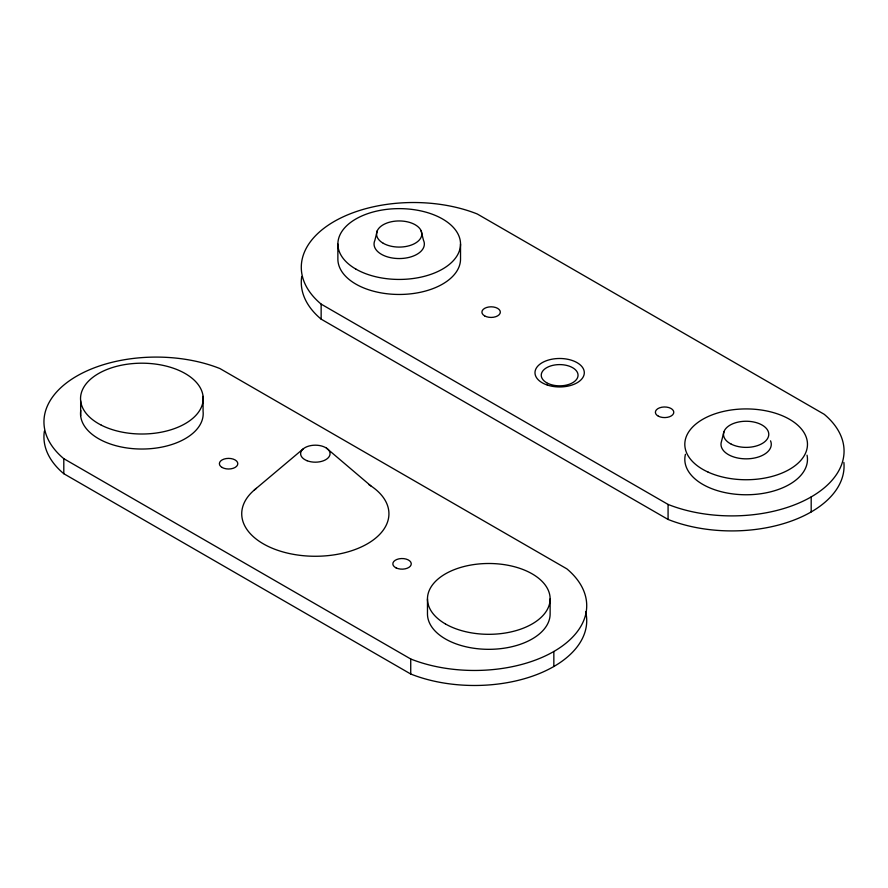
<?xml version="1.0" encoding="UTF-8"?>
<svg xmlns="http://www.w3.org/2000/svg" width="888" height="888" viewBox="0 0 888 888"><rect width="100%" height="100%" fill="white"/><g stroke="black" fill="none" stroke-linecap="round" stroke-linejoin="round"><path stroke-width="1.33" d="M377.311 230.714L374.869 240.359A25.142 14.519 0 0 0 399.356 258.552A25.142 14.519 0 0 0 423.454 240.193L421.023 230.558M723.931 431.812L721.456 441.547A25.142 14.519 0 0 0 746.775 458.841A25.142 14.519 0 0 0 770.54 440.837M254.323 490.01L303.13 448.928M321.145 304.118L668.076 504.428A112.232 64.802 0 0 0 811.188 496.914A112.232 64.802 0 0 0 824.197 414.285L477.267 213.986A112.232 64.802 0 0 0 334.154 221.501A112.232 64.802 0 0 0 321.145 304.118L321.145 319.147L668.076 519.447A112.232 64.802 0 0 0 786.79 522.61A112.232 64.802 0 0 0 843.878 462.437M63.803 458.685L410.733 658.996A112.232 64.802 0 0 0 553.846 651.481A112.232 64.802 0 0 0 566.855 568.853L219.924 368.553A112.232 64.802 0 0 0 76.812 376.068A112.232 64.802 0 0 0 63.803 458.685L63.803 473.715L410.733 674.014A112.232 64.802 0 0 0 533.522 675.79A112.232 64.802 0 0 0 585.614 611.588M326.44 448.107L370.884 485.903M811.188 496.914L811.188 511.932M668.076 504.428L668.076 519.447M553.846 651.481L553.846 666.5M550.127 598.9L550.127 613.919A61.328 35.409 0 0 1 488.8 649.328A61.328 35.409 0 0 1 427.472 613.919L427.472 598.9M460.528 244.034L460.528 259.052A61.328 35.409 0 0 1 399.2 294.461A61.328 35.409 0 0 1 337.873 259.052L337.873 244.034M410.733 658.996L410.733 674.014M203.075 396.37L203.075 411.388A61.328 35.409 0 0 1 141.137 449.028A61.328 35.409 0 0 1 80.764 410.556M80.653 400.832L80.653 415.85M63.803 473.715A112.232 64.802 0 0 1 44.4 431.035M368.742 484.537A73.593 42.491 0 0 1 368.931 542.89A73.593 42.491 0 0 1 268.032 546.331A73.593 42.491 0 0 1 256.332 488.367M807.048 455.189A61.328 35.409 0 0 1 745.332 494.76A61.328 35.409 0 0 1 685.447 454.279M321.145 319.147A112.232 64.802 0 0 1 301.742 276.468M307.093 460.728A14.719 8.503 0 0 0 330.014 454.279A14.719 8.503 0 0 0 308.88 446.042A14.719 8.503 0 0 0 307.093 460.728M355.833 269.064A61.328 35.409 0 0 0 458.441 253.191A61.328 35.409 0 0 0 383.327 209.834A61.328 35.409 0 0 0 355.833 269.064M708.169 472.139A61.328 35.409 0 0 0 806.837 449.417A61.328 35.409 0 0 0 723.409 411.444A61.328 35.409 0 0 0 708.169 472.139M547.319 385.048A24.653 14.23 0 0 0 584.304 372.716A24.653 14.23 0 0 0 547.319 360.395A24.653 14.23 0 0 0 547.319 385.048M546.631 382.728A18.404 10.623 0 0 0 577.422 377.966A18.404 10.623 0 0 0 554.889 364.957A18.404 10.623 0 0 0 546.631 382.728M484.626 315.884A9.202 5.306 0 0 0 500.011 313.497A9.202 5.306 0 0 0 488.744 306.993A9.202 5.306 0 0 0 484.626 315.884M658.374 416.195A9.202 5.306 0 0 0 673.57 413.431A9.202 5.306 0 0 0 661.838 407.215A9.202 5.306 0 0 0 658.374 416.195M222.089 467.454A9.202 5.306 0 0 0 237.484 465.068A9.202 5.306 0 0 0 226.218 458.563A9.202 5.306 0 0 0 222.089 467.454M396.059 567.876A9.202 5.306 0 0 0 411.1 564.835A9.202 5.306 0 0 0 399.023 558.83A9.202 5.306 0 0 0 396.059 567.876M101.31 425.163A61.328 35.409 0 0 0 201.987 405.594A61.328 35.409 0 0 0 122.289 365.046A61.328 35.409 0 0 0 101.31 425.163M445.432 623.942A61.328 35.409 0 0 0 548.04 608.069A61.328 35.409 0 0 0 472.927 564.701A61.328 35.409 0 0 0 445.432 623.942M383.294 243.312A22.633 13.065 0 0 0 421.101 237.318A22.633 13.065 0 0 0 393.206 221.412A22.633 13.065 0 0 0 383.294 243.312M731.268 444.167A22.633 13.065 0 0 0 768.353 436.829A22.633 13.065 0 0 0 738.794 421.955A22.633 13.065 0 0 0 731.268 444.167"/></g></svg>
